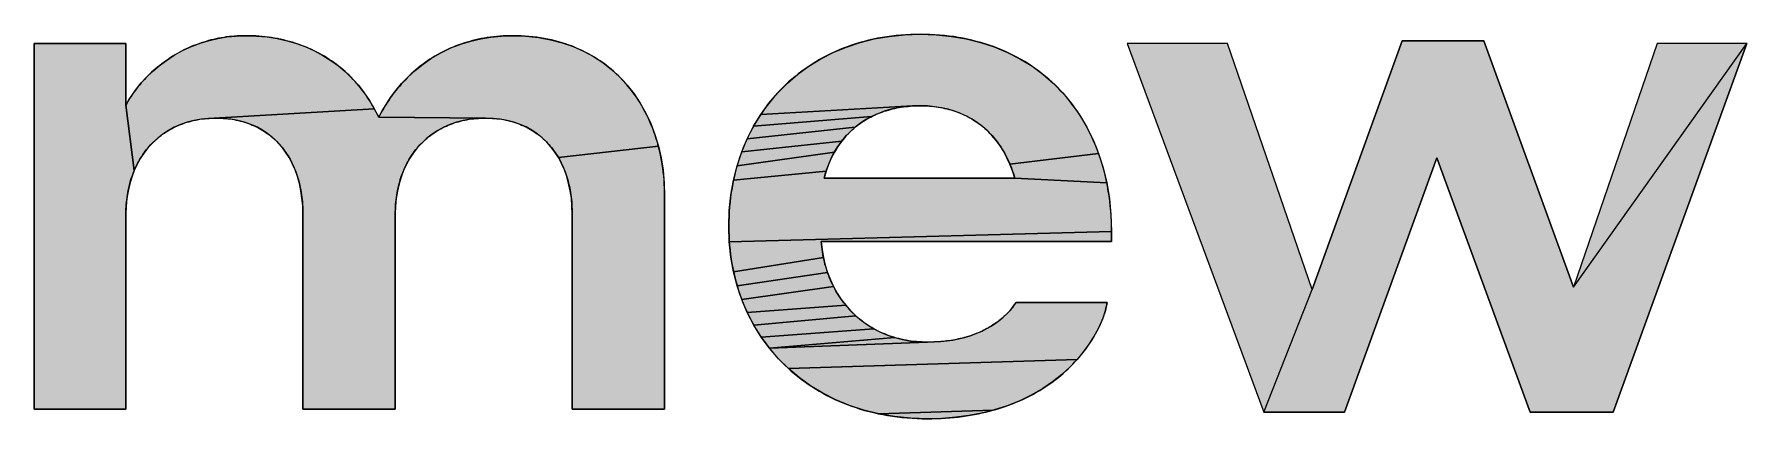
# Model space of a CAD drawing. Header units: millimetres. Extents: x 0 to 841, y 0 to 594.
# Drawn here: x 750.13 to 766.62, y 78.3 to 82 of the extents above; entities that cross this region are included whole.
import ezdxf

# ---------------------------------------------------------------- set-up
doc = ezdxf.new("R2010")
doc.units = ezdxf.units.MM
doc.header["$LTSCALE"] = 46.255
doc.layers.get('0').update_dxf_attribs({"linetype": 'CONTINUOUS'})

msp = doc.modelspace()

# ---------------------------------------------------------------- hatches: boundary and pattern name
at = {"linetype": 'CONTINUOUS'}
for points in [[(752.17, 81.983), (752.274, 81.98), (752.375, 81.971), (752.473, 81.955), (752.567, 81.934), (752.659, 81.907), (752.747, 81.875), (752.831, 81.837), (752.911, 81.794), (752.988, 81.746), (753.061, 81.692), (753.129, 81.635), (753.194, 81.572), (753.254, 81.506), (753.31, 81.435), (753.361, 81.359), (753.407, 81.28), (751.81, 81.188), (751.739, 81.18), (751.67, 81.168), (751.604, 81.151), (751.541, 81.129), (751.481, 81.102), (751.424, 81.071), (751.371, 81.036), (751.321, 80.997), (751.274, 80.954), (751.231, 80.908), (751.191, 80.857), (751.155, 80.804), (751.123, 80.747), (751.095, 80.686), (751.015, 81.316), (751.043, 81.366), (751.077, 81.418), (751.117, 81.473), (751.163, 81.529), (751.214, 81.585), (751.272, 81.64), (751.335, 81.694), (751.405, 81.746), (751.48, 81.795), (751.561, 81.84), (751.648, 81.88), (751.741, 81.915), (751.819, 81.938), (751.901, 81.957), (751.987, 81.971), (752.077, 81.98)], [(754.742, 81.983), (754.867, 81.979), (754.987, 81.966), (755.103, 81.945), (755.214, 81.916), (755.32, 81.879), (755.421, 81.834), (755.516, 81.782), (755.606, 81.724), (755.69, 81.658), (755.769, 81.586), (755.841, 81.508), (755.908, 81.424), (755.968, 81.334), (756.021, 81.238), (756.068, 81.138), (756.108, 81.032), (756.142, 80.922), (755.18, 80.81), (755.146, 80.863), (755.108, 80.913), (755.067, 80.959), (755.022, 81.002), (754.974, 81.04), (754.923, 81.074), (754.868, 81.105), (754.811, 81.13), (754.75, 81.152), (754.686, 81.169), (754.62, 81.181), (754.55, 81.188), (754.478, 81.191), (753.449, 81.198), (753.482, 81.259), (753.52, 81.323), (753.564, 81.389), (753.614, 81.455), (753.67, 81.522), (753.732, 81.587), (753.801, 81.65), (753.876, 81.71), (753.959, 81.767), (754.048, 81.819), (754.145, 81.865), (754.249, 81.905), (754.337, 81.932), (754.431, 81.954), (754.529, 81.97), (754.633, 81.98)], [(758.511, 81.992), (758.662, 81.997), (758.815, 81.992), (758.963, 81.977), (759.106, 81.952), (759.243, 81.918), (759.376, 81.875), (759.502, 81.823), (759.622, 81.761), (759.736, 81.692), (759.843, 81.613), (759.943, 81.527), (760.036, 81.433), (760.121, 81.331), (760.198, 81.221), (760.268, 81.104), (760.329, 80.98), (760.381, 80.849), (759.527, 80.747), (759.498, 80.809), (759.467, 80.868), (759.432, 80.923), (759.395, 80.975), (759.354, 81.023), (759.311, 81.068), (759.264, 81.109), (759.215, 81.146), (759.163, 81.18), (759.109, 81.21), (759.052, 81.236), (758.993, 81.258), (758.931, 81.276), (758.867, 81.29), (758.801, 81.3), (758.733, 81.307), (758.662, 81.309), (758.588, 81.307), (757.128, 81.226), (757.206, 81.334), (757.291, 81.434), (757.384, 81.527), (757.485, 81.613), (757.592, 81.691), (757.706, 81.76), (757.826, 81.821), (757.952, 81.874), (758.084, 81.917), (758.221, 81.952), (758.363, 81.977)], [(751.015, 80.266), (751.015, 78.389), (750.133, 78.389), (750.133, 81.907), (751.015, 81.907), (751.015, 81.316), (751.095, 80.686), (751.071, 80.623), (751.052, 80.557), (751.036, 80.488), (751.025, 80.416), (751.018, 80.342)], [(764.09, 81.935), (764.952, 79.564), (766.621, 81.907), (765.335, 78.361), (764.535, 78.361), (763.638, 80.808), (762.748, 78.361), (761.97, 78.361), (762.436, 79.543), (763.304, 81.935)], [(758.254, 81.233), (758.195, 81.206), (757.058, 81.112), (757.128, 81.226), (758.588, 81.307), (758.516, 81.3), (758.446, 81.289), (758.379, 81.275), (758.315, 81.256)], [(751.957, 81.188), (751.885, 81.191), (751.81, 81.188), (753.407, 81.28), (753.449, 81.198), (754.478, 81.191), (754.404, 81.188), (754.332, 81.18), (754.263, 81.168), (754.197, 81.151), (754.134, 81.129), (754.075, 81.102), (754.018, 81.071), (753.964, 81.036), (753.914, 80.997), (753.867, 80.954), (753.824, 80.908), (753.785, 80.857), (753.749, 80.804), (753.717, 80.747), (753.689, 80.686), (753.665, 80.623), (753.645, 80.557), (753.629, 80.488), (753.618, 80.416), (753.611, 80.342), (753.609, 80.266), (753.609, 78.389), (752.719, 78.389), (752.719, 80.266), (752.717, 80.344), (752.71, 80.42), (752.7, 80.492), (752.685, 80.562), (752.666, 80.629), (752.644, 80.692), (752.617, 80.753), (752.587, 80.81), (752.553, 80.863), (752.515, 80.913), (752.474, 80.959), (752.429, 81.002), (752.381, 81.04), (752.33, 81.074), (752.275, 81.105), (752.217, 81.13), (752.157, 81.152), (752.093, 81.169), (752.026, 81.181)], [(758.087, 81.141), (758.037, 81.103), (756.997, 80.992), (757.058, 81.112), (758.195, 81.206), (758.14, 81.176)], [(757.87, 80.917), (757.837, 80.863), (756.9, 80.732), (756.944, 80.865), (757.907, 80.969)], [(757.947, 81.017), (757.907, 80.969), (756.944, 80.865), (756.997, 80.992), (758.037, 81.103), (757.991, 81.062)], [(756.142, 80.922), (756.168, 80.808), (756.187, 80.689), (756.198, 80.566), (756.202, 80.44), (756.202, 78.389), (755.312, 78.389), (755.312, 80.266), (755.31, 80.344), (755.304, 80.42), (755.293, 80.492), (755.278, 80.562), (755.259, 80.629), (755.237, 80.692), (755.21, 80.753), (755.18, 80.81)], [(757.78, 80.744), (757.757, 80.68), (756.865, 80.594), (756.9, 80.732), (757.837, 80.863), (757.807, 80.805)], [(760.381, 80.849), (760.425, 80.712), (760.459, 80.568), (759.573, 80.613), (759.551, 80.682), (759.527, 80.747)], [(759.573, 80.613), (760.459, 80.568), (760.484, 80.417), (760.499, 80.261), (760.505, 80.099), (756.825, 79.999), (756.82, 80.148), (756.825, 80.301), (756.84, 80.45), (756.865, 80.594), (757.757, 80.68), (757.738, 80.613)], [(760.505, 80.099), (760.505, 80.002), (757.71, 80.002), (757.718, 79.924), (757.731, 79.849), (756.866, 79.713), (756.84, 79.853), (756.825, 79.999)], [(757.749, 79.775), (757.771, 79.704), (756.901, 79.576), (756.866, 79.713), (757.731, 79.849)], [(757.798, 79.636), (757.828, 79.57), (756.945, 79.445), (756.901, 79.576), (757.771, 79.704)], [(757.903, 79.447), (757.946, 79.391), (756.998, 79.319), (756.945, 79.445), (757.828, 79.57), (757.863, 79.507)], [(757.993, 79.338), (758.043, 79.288), (757.061, 79.199), (756.998, 79.319), (757.946, 79.391)], [(759.572, 79.396), (759.587, 79.418), (760.463, 79.418), (760.446, 79.34), (760.417, 79.255), (760.376, 79.162), (760.322, 79.066), (760.255, 78.967), (760.174, 78.868), (757.394, 78.781), (757.299, 78.875), (757.211, 78.976), (758.732, 79.035), (758.798, 79.037), (758.861, 79.041), (758.92, 79.047), (758.977, 79.055), (759.031, 79.066), (759.094, 79.081), (759.153, 79.1), (759.208, 79.12), (759.258, 79.142), (759.304, 79.165), (759.347, 79.19), (759.386, 79.215), (759.421, 79.241), (759.462, 79.275), (759.498, 79.309), (759.528, 79.34), (759.552, 79.37)], [(758.155, 79.201), (758.216, 79.164), (757.132, 79.084), (757.061, 79.199), (758.043, 79.288), (758.097, 79.243)], [(758.349, 79.102), (758.42, 79.079), (757.211, 78.976), (757.132, 79.084), (758.216, 79.164), (758.281, 79.131)], [(758.732, 79.035), (757.211, 78.976), (758.42, 79.079), (758.493, 79.06), (758.57, 79.046), (758.65, 79.038)], [(760.104, 78.794), (760.025, 78.723), (759.938, 78.654), (759.842, 78.588), (759.737, 78.527), (759.622, 78.472), (759.499, 78.423), (759.366, 78.38), (758.265, 78.345), (758.121, 78.381), (757.983, 78.426), (757.851, 78.48), (757.726, 78.543), (757.608, 78.614), (757.498, 78.694), (757.394, 78.781), (760.174, 78.868)], [(759.252, 78.352), (759.132, 78.329), (759.005, 78.312), (758.872, 78.302), (758.732, 78.299), (758.571, 78.304), (758.415, 78.32), (758.265, 78.345), (759.366, 78.38)]]:
    msp.add_hatch(color=7, dxfattribs=at).paths.add_polyline_path(points)

# ---------------------------------------------------------------- linework, layer by layer
at = {"color": 7, "linetype": 'CONTINUOUS'}
for p, q in [((751.015, 81.907), (750.133, 81.907)), ((750.133, 81.907), (750.133, 78.389)), ((751.015, 81.316), (751.015, 81.907)), ((761.622, 81.907), (760.656, 81.907)), ((760.656, 81.907), (761.97, 78.361)), ((762.436, 79.543), (761.622, 81.907)), ((763.304, 81.935), (762.436, 79.543)), ((764.09, 81.935), (763.304, 81.935)), ((764.952, 79.564), (764.09, 81.935)), ((765.759, 81.907), (764.952, 79.564)), ((765.335, 78.361), (766.621, 81.907)), ((766.621, 81.907), (765.759, 81.907)), ((762.748, 78.361), (763.638, 80.808)), ((763.638, 80.808), (764.535, 78.361)), ((759.573, 80.613), (757.738, 80.613)), ((756.202, 78.389), (756.202, 80.44)), ((751.015, 78.389), (751.015, 80.266)), ((752.719, 80.266), (752.719, 78.389)), ((753.609, 78.389), (753.609, 80.266)), ((755.312, 80.266), (755.312, 78.389)), ((757.71, 80.002), (760.505, 80.002)), ((760.505, 80.002), (760.505, 80.099)), ((760.463, 79.418), (759.587, 79.418)), ((750.133, 78.389), (751.015, 78.389)), ((752.719, 78.389), (753.609, 78.389)), ((755.312, 78.389), (756.202, 78.389)), ((761.97, 78.361), (762.748, 78.361)), ((764.535, 78.361), (765.335, 78.361))]:
    msp.add_line(p, q, dxfattribs=at)
for points in [[(752.17, 81.983), (752.274, 81.98), (752.375, 81.971), (752.473, 81.955), (752.567, 81.934), (752.659, 81.907), (752.747, 81.875), (752.831, 81.837), (752.911, 81.794), (752.988, 81.746), (753.061, 81.692), (753.129, 81.635), (753.194, 81.572), (753.254, 81.506), (753.31, 81.435), (753.361, 81.359), (753.407, 81.28), (751.81, 81.188), (751.739, 81.18), (751.67, 81.168), (751.604, 81.151), (751.541, 81.129), (751.481, 81.102), (751.424, 81.071), (751.371, 81.036), (751.321, 80.997), (751.274, 80.954), (751.231, 80.908), (751.191, 80.857), (751.155, 80.804), (751.123, 80.747), (751.095, 80.686), (751.015, 81.316), (751.043, 81.366), (751.077, 81.418), (751.117, 81.473), (751.163, 81.529), (751.214, 81.585), (751.272, 81.64), (751.335, 81.694), (751.405, 81.746), (751.48, 81.795), (751.561, 81.84), (751.648, 81.88), (751.741, 81.915), (751.819, 81.938), (751.901, 81.957), (751.987, 81.971), (752.077, 81.98), (752.17, 81.983)], [(752.17, 81.983), (752.142, 81.983), (752.115, 81.982), (752.087, 81.981), (752.061, 81.979), (752.034, 81.977), (752.008, 81.974), (751.982, 81.971), (751.957, 81.967), (751.931, 81.963), (751.906, 81.958), (751.882, 81.953), (751.858, 81.948), (751.834, 81.942), (751.81, 81.936), (751.787, 81.929), (751.764, 81.922), (751.741, 81.915), (751.716, 81.906), (751.691, 81.897), (751.666, 81.888), (751.642, 81.878), (751.619, 81.867), (751.595, 81.857), (751.573, 81.846), (751.55, 81.834), (751.528, 81.822), (751.507, 81.81), (751.485, 81.798), (751.465, 81.785), (751.444, 81.772), (751.424, 81.759), (751.405, 81.746), (751.383, 81.73), (751.361, 81.714), (751.341, 81.698), (751.32, 81.682), (751.301, 81.665), (751.281, 81.648), (751.263, 81.632), (751.245, 81.615), (751.227, 81.597), (751.21, 81.58), (751.194, 81.563), (751.178, 81.546), (751.163, 81.529), (751.148, 81.511), (751.134, 81.494), (751.12, 81.477), (751.107, 81.46), (751.095, 81.443), (751.083, 81.427), (751.071, 81.41), (751.061, 81.394), (751.051, 81.378), (751.041, 81.362), (751.032, 81.346), (751.023, 81.331), (751.015, 81.316)], [(753.449, 81.198), (753.437, 81.223), (753.424, 81.248), (753.411, 81.273), (753.398, 81.298), (753.384, 81.322), (753.369, 81.346), (753.355, 81.369), (753.339, 81.392), (753.324, 81.415), (753.308, 81.437), (753.291, 81.459), (753.274, 81.481), (753.257, 81.502), (753.239, 81.523), (753.221, 81.543), (753.203, 81.563), (753.184, 81.583), (753.164, 81.602), (753.145, 81.621), (753.125, 81.639), (753.104, 81.657), (753.083, 81.674), (753.062, 81.691), (753.04, 81.708), (753.018, 81.724), (752.996, 81.74), (752.973, 81.755), (752.95, 81.77), (752.927, 81.785), (752.903, 81.799), (752.879, 81.812), (752.854, 81.825), (752.829, 81.837), (752.804, 81.85), (752.779, 81.861), (752.753, 81.872), (752.726, 81.883), (752.7, 81.893), (752.673, 81.902), (752.646, 81.911), (752.618, 81.92), (752.591, 81.928), (752.562, 81.935), (752.534, 81.942), (752.505, 81.949), (752.476, 81.955), (752.447, 81.96), (752.417, 81.965), (752.387, 81.969), (752.357, 81.973), (752.326, 81.976), (752.296, 81.979), (752.265, 81.981), (752.233, 81.982), (752.202, 81.983), (752.17, 81.983)], [(754.742, 81.983), (754.867, 81.979), (754.987, 81.966), (755.103, 81.945), (755.214, 81.916), (755.32, 81.879), (755.421, 81.834), (755.516, 81.782), (755.606, 81.724), (755.69, 81.658), (755.769, 81.586), (755.841, 81.508), (755.908, 81.424), (755.968, 81.334), (756.021, 81.238), (756.068, 81.138), (756.108, 81.032), (756.142, 80.922), (755.18, 80.81), (755.146, 80.863), (755.108, 80.913), (755.067, 80.959), (755.022, 81.002), (754.974, 81.04), (754.923, 81.074), (754.868, 81.105), (754.811, 81.13), (754.75, 81.152), (754.686, 81.169), (754.62, 81.181), (754.55, 81.188), (754.478, 81.191), (753.449, 81.198), (753.482, 81.259), (753.52, 81.323), (753.564, 81.389), (753.614, 81.455), (753.67, 81.522), (753.732, 81.587), (753.801, 81.65), (753.876, 81.71), (753.959, 81.767), (754.048, 81.819), (754.145, 81.865), (754.249, 81.905), (754.337, 81.932), (754.431, 81.954), (754.529, 81.97), (754.633, 81.98), (754.742, 81.983)], [(754.742, 81.983), (754.709, 81.983), (754.677, 81.982), (754.646, 81.981), (754.614, 81.978), (754.584, 81.976), (754.553, 81.973), (754.523, 81.969), (754.494, 81.965), (754.465, 81.96), (754.436, 81.955), (754.408, 81.949), (754.381, 81.943), (754.353, 81.936), (754.327, 81.929), (754.3, 81.922), (754.274, 81.914), (754.249, 81.905), (754.22, 81.895), (754.192, 81.885), (754.165, 81.874), (754.138, 81.862), (754.112, 81.851), (754.086, 81.838), (754.061, 81.825), (754.036, 81.812), (754.012, 81.799), (753.988, 81.785), (753.965, 81.771), (753.942, 81.756), (753.92, 81.741), (753.898, 81.726), (753.876, 81.71), (753.853, 81.692), (753.829, 81.674), (753.807, 81.655), (753.785, 81.636), (753.763, 81.616), (753.742, 81.597), (753.722, 81.577), (753.703, 81.557), (753.684, 81.537), (753.665, 81.516), (753.648, 81.496), (753.63, 81.476), (753.614, 81.455), (753.596, 81.433), (753.58, 81.411), (753.564, 81.389), (753.549, 81.367), (753.534, 81.345), (753.52, 81.323), (753.506, 81.302), (753.494, 81.28), (753.482, 81.259), (753.47, 81.238), (753.459, 81.218), (753.449, 81.198)], [(756.202, 80.44), (756.202, 80.479), (756.201, 80.518), (756.199, 80.557), (756.196, 80.595), (756.193, 80.633), (756.189, 80.671), (756.184, 80.708), (756.179, 80.745), (756.173, 80.782), (756.166, 80.818), (756.158, 80.854), (756.15, 80.889), (756.141, 80.924), (756.132, 80.958), (756.121, 80.992), (756.111, 81.026), (756.099, 81.059), (756.087, 81.092), (756.074, 81.124), (756.06, 81.156), (756.046, 81.187), (756.031, 81.218), (756.016, 81.249), (756, 81.278), (755.983, 81.308), (755.966, 81.337), (755.948, 81.365), (755.93, 81.393), (755.91, 81.42), (755.891, 81.447), (755.87, 81.473), (755.849, 81.498), (755.828, 81.523), (755.806, 81.548), (755.783, 81.572), (755.76, 81.595), (755.736, 81.618), (755.712, 81.64), (755.687, 81.661), (755.661, 81.682), (755.635, 81.702), (755.609, 81.722), (755.581, 81.741), (755.554, 81.759), (755.526, 81.777), (755.497, 81.794), (755.468, 81.81), (755.438, 81.825), (755.408, 81.84), (755.377, 81.855), (755.346, 81.868), (755.314, 81.881), (755.282, 81.893), (755.249, 81.904), (755.216, 81.915), (755.182, 81.925), (755.148, 81.934), (755.113, 81.942), (755.078, 81.95), (755.042, 81.957), (755.006, 81.963), (754.97, 81.968), (754.933, 81.973), (754.896, 81.977), (754.858, 81.979), (754.82, 81.982), (754.781, 81.983), (754.742, 81.983)], [(758.662, 81.997), (758.615, 81.996), (758.568, 81.995), (758.522, 81.993), (758.476, 81.989), (758.43, 81.985), (758.385, 81.98), (758.34, 81.973), (758.296, 81.966), (758.252, 81.958), (758.209, 81.949), (758.166, 81.939), (758.124, 81.928), (758.082, 81.917), (758.04, 81.904), (758, 81.891), (757.959, 81.877), (757.92, 81.862), (757.881, 81.846), (757.842, 81.829), (757.804, 81.811), (757.767, 81.793), (757.73, 81.773), (757.694, 81.753), (757.658, 81.732), (757.623, 81.711), (757.589, 81.688), (757.555, 81.665), (757.522, 81.641), (757.489, 81.616), (757.458, 81.591), (757.426, 81.565), (757.396, 81.538), (757.366, 81.51), (757.337, 81.482), (757.309, 81.453), (757.281, 81.423), (757.254, 81.392), (757.228, 81.361), (757.202, 81.329), (757.177, 81.297), (757.153, 81.264), (757.13, 81.23), (757.108, 81.195), (757.086, 81.16), (757.065, 81.124), (757.045, 81.088), (757.025, 81.051), (757.007, 81.013), (756.989, 80.975), (756.972, 80.936), (756.956, 80.897), (756.941, 80.857), (756.927, 80.817), (756.913, 80.776), (756.901, 80.734), (756.889, 80.692), (756.878, 80.649), (756.868, 80.606), (756.859, 80.563), (756.851, 80.518), (756.844, 80.474), (756.837, 80.429), (756.832, 80.383), (756.828, 80.337), (756.824, 80.29), (756.822, 80.243), (756.82, 80.196), (756.82, 80.148)], [(758.511, 81.992), (758.662, 81.997), (758.815, 81.992), (758.963, 81.977), (759.106, 81.952), (759.243, 81.918), (759.376, 81.875), (759.502, 81.823), (759.622, 81.761), (759.736, 81.692), (759.843, 81.613), (759.943, 81.527), (760.036, 81.433), (760.121, 81.331), (760.198, 81.221), (760.268, 81.104), (760.329, 80.98), (760.381, 80.849), (759.527, 80.747), (759.498, 80.809), (759.467, 80.868), (759.432, 80.923), (759.395, 80.975), (759.354, 81.023), (759.311, 81.068), (759.264, 81.109), (759.215, 81.146), (759.163, 81.18), (759.109, 81.21), (759.052, 81.236), (758.993, 81.258), (758.931, 81.276), (758.867, 81.29), (758.801, 81.3), (758.733, 81.307), (758.662, 81.309), (758.588, 81.307), (757.128, 81.226), (757.206, 81.334), (757.291, 81.434), (757.384, 81.527), (757.485, 81.613), (757.592, 81.691), (757.706, 81.76), (757.826, 81.821), (757.952, 81.874), (758.084, 81.917), (758.221, 81.952), (758.363, 81.977), (758.511, 81.992)], [(760.505, 80.099), (760.504, 80.15), (760.503, 80.2), (760.5, 80.249), (760.497, 80.298), (760.492, 80.347), (760.487, 80.395), (760.481, 80.442), (760.474, 80.489), (760.466, 80.535), (760.457, 80.581), (760.447, 80.626), (760.436, 80.67), (760.424, 80.714), (760.412, 80.757), (760.399, 80.799), (760.384, 80.841), (760.369, 80.883), (760.353, 80.923), (760.336, 80.963), (760.319, 81.002), (760.3, 81.041), (760.281, 81.079), (760.261, 81.116), (760.24, 81.153), (760.219, 81.189), (760.196, 81.224), (760.173, 81.259), (760.149, 81.293), (760.124, 81.326), (760.099, 81.358), (760.073, 81.39), (760.046, 81.421), (760.018, 81.451), (759.99, 81.481), (759.961, 81.51), (759.931, 81.538), (759.901, 81.565), (759.87, 81.591), (759.838, 81.617), (759.806, 81.642), (759.773, 81.666), (759.739, 81.689), (759.704, 81.712), (759.669, 81.734), (759.634, 81.755), (759.598, 81.775), (759.561, 81.794), (759.523, 81.812), (759.485, 81.83), (759.447, 81.847), (759.408, 81.863), (759.368, 81.878), (759.328, 81.892), (759.287, 81.905), (759.245, 81.918), (759.204, 81.929), (759.161, 81.94), (759.118, 81.95), (759.075, 81.959), (759.031, 81.967), (758.986, 81.974), (758.941, 81.98), (758.896, 81.985), (758.85, 81.989), (758.804, 81.993), (758.757, 81.995), (758.71, 81.996), (758.662, 81.997)], [(751.015, 80.266), (751.015, 78.389), (750.133, 78.389), (750.133, 81.907), (751.015, 81.907), (751.015, 81.316), (751.095, 80.686), (751.071, 80.623), (751.052, 80.557), (751.036, 80.488), (751.025, 80.416), (751.018, 80.342), (751.015, 80.266)], [(764.09, 81.935), (764.952, 79.564), (766.621, 81.907), (765.335, 78.361), (764.535, 78.361), (763.638, 80.808), (762.748, 78.361), (761.97, 78.361), (762.436, 79.543), (763.304, 81.935), (764.09, 81.935)], [(758.254, 81.233), (758.195, 81.206), (757.058, 81.112), (757.128, 81.226), (758.588, 81.307), (758.516, 81.3), (758.446, 81.289), (758.379, 81.275), (758.315, 81.256), (758.254, 81.233)], [(757.738, 80.613), (757.743, 80.635), (757.749, 80.655), (757.756, 80.676), (757.762, 80.696), (757.769, 80.716), (757.777, 80.736), (757.785, 80.755), (757.793, 80.774), (757.801, 80.793), (757.81, 80.812), (757.819, 80.83), (757.828, 80.848), (757.838, 80.865), (757.848, 80.883), (757.859, 80.9), (757.87, 80.917), (757.881, 80.933), (757.892, 80.949), (757.904, 80.965), (757.916, 80.98), (757.928, 80.995), (757.941, 81.01), (757.954, 81.025), (757.968, 81.039), (757.981, 81.053), (757.995, 81.066), (758.009, 81.079), (758.024, 81.092), (758.039, 81.105), (758.054, 81.117), (758.07, 81.129), (758.085, 81.14), (758.101, 81.151), (758.118, 81.162), (758.134, 81.172), (758.151, 81.182), (758.169, 81.192), (758.186, 81.201), (758.204, 81.21), (758.222, 81.219), (758.24, 81.227), (758.259, 81.235), (758.278, 81.242), (758.297, 81.249), (758.316, 81.256), (758.336, 81.262), (758.356, 81.268), (758.376, 81.274), (758.397, 81.279), (758.418, 81.284), (758.439, 81.288), (758.46, 81.292), (758.481, 81.295), (758.503, 81.298), (758.525, 81.301), (758.547, 81.303), (758.57, 81.305), (758.593, 81.307), (758.616, 81.308), (758.639, 81.309), (758.662, 81.309)], [(758.662, 81.309), (758.685, 81.309), (758.707, 81.308), (758.729, 81.307), (758.751, 81.305), (758.773, 81.304), (758.794, 81.301), (758.816, 81.299), (758.837, 81.296), (758.857, 81.292), (758.878, 81.288), (758.898, 81.284), (758.919, 81.279), (758.938, 81.274), (758.958, 81.269), (758.978, 81.263), (758.997, 81.256), (759.016, 81.25), (759.035, 81.243), (759.053, 81.235), (759.071, 81.227), (759.089, 81.219), (759.107, 81.211), (759.125, 81.202), (759.142, 81.192), (759.159, 81.182), (759.176, 81.172), (759.192, 81.162), (759.208, 81.151), (759.224, 81.14), (759.24, 81.128), (759.256, 81.116), (759.271, 81.104), (759.286, 81.091), (759.3, 81.078), (759.314, 81.064), (759.328, 81.05), (759.342, 81.036), (759.356, 81.022), (759.369, 81.007), (759.382, 80.991), (759.394, 80.976), (759.406, 80.96), (759.418, 80.944), (759.43, 80.927), (759.441, 80.91), (759.452, 80.892), (759.463, 80.875), (759.474, 80.857), (759.484, 80.838), (759.493, 80.819), (759.503, 80.8), (759.512, 80.781), (759.521, 80.761), (759.529, 80.741), (759.537, 80.721), (759.545, 80.7), (759.553, 80.679), (759.56, 80.657), (759.566, 80.636), (759.573, 80.613)], [(751.015, 80.266), (751.016, 80.29), (751.016, 80.313), (751.017, 80.337), (751.019, 80.36), (751.021, 80.383), (751.023, 80.406), (751.026, 80.428), (751.029, 80.45), (751.033, 80.472), (751.037, 80.494), (751.042, 80.516), (751.046, 80.537), (751.052, 80.558), (751.057, 80.579), (751.064, 80.599), (751.07, 80.619), (751.077, 80.639), (751.084, 80.659), (751.092, 80.678), (751.1, 80.697), (751.108, 80.716), (751.117, 80.734), (751.127, 80.753), (751.136, 80.771), (751.146, 80.788), (751.156, 80.805), (751.167, 80.822), (751.178, 80.839), (751.19, 80.855), (751.201, 80.871), (751.213, 80.887), (751.226, 80.902), (751.239, 80.917), (751.252, 80.932), (751.265, 80.946), (751.279, 80.96), (751.293, 80.973), (751.308, 80.986), (751.323, 80.999), (751.338, 81.012), (751.354, 81.024), (751.369, 81.035), (751.386, 81.047), (751.402, 81.057), (751.419, 81.068), (751.436, 81.078), (751.453, 81.088), (751.471, 81.097), (751.489, 81.106), (751.507, 81.114), (751.526, 81.122), (751.545, 81.13), (751.564, 81.137), (751.583, 81.144), (751.603, 81.15), (751.623, 81.156), (751.644, 81.162), (751.664, 81.166), (751.685, 81.171), (751.706, 81.175), (751.728, 81.179), (751.749, 81.182), (751.771, 81.184), (751.793, 81.187), (751.816, 81.188), (751.838, 81.19), (751.861, 81.19), (751.885, 81.191)], [(751.957, 81.188), (751.885, 81.191), (751.81, 81.188), (753.407, 81.28), (753.449, 81.198), (754.478, 81.191), (754.404, 81.188), (754.332, 81.18), (754.263, 81.168), (754.197, 81.151), (754.134, 81.129), (754.075, 81.102), (754.018, 81.071), (753.964, 81.036), (753.914, 80.997), (753.867, 80.954), (753.824, 80.908), (753.785, 80.857), (753.749, 80.804), (753.717, 80.747), (753.689, 80.686), (753.665, 80.623), (753.645, 80.557), (753.629, 80.488), (753.618, 80.416), (753.611, 80.342), (753.609, 80.266), (753.609, 78.389), (752.719, 78.389), (752.719, 80.266), (752.717, 80.344), (752.71, 80.42), (752.7, 80.492), (752.685, 80.562), (752.666, 80.629), (752.644, 80.692), (752.617, 80.753), (752.587, 80.81), (752.553, 80.863), (752.515, 80.913), (752.474, 80.959), (752.429, 81.002), (752.381, 81.04), (752.33, 81.074), (752.275, 81.105), (752.217, 81.13), (752.157, 81.152), (752.093, 81.169), (752.026, 81.181), (751.957, 81.188)], [(751.885, 81.191), (751.907, 81.19), (751.929, 81.19), (751.952, 81.188), (751.973, 81.187), (751.995, 81.185), (752.016, 81.182), (752.037, 81.179), (752.058, 81.176), (752.078, 81.172), (752.099, 81.167), (752.118, 81.162), (752.138, 81.157), (752.157, 81.151), (752.177, 81.145), (752.195, 81.139), (752.214, 81.132), (752.232, 81.124), (752.25, 81.117), (752.268, 81.108), (752.285, 81.1), (752.302, 81.091), (752.319, 81.081), (752.335, 81.071), (752.351, 81.061), (752.367, 81.05), (752.382, 81.039), (752.398, 81.028), (752.412, 81.016), (752.427, 81.004), (752.441, 80.991), (752.455, 80.978), (752.469, 80.965), (752.482, 80.951), (752.495, 80.937), (752.507, 80.922), (752.52, 80.908), (752.531, 80.892), (752.543, 80.877), (752.554, 80.861), (752.565, 80.845), (752.576, 80.828), (752.586, 80.811), (752.596, 80.794), (752.605, 80.777), (752.614, 80.759), (752.623, 80.741), (752.631, 80.722), (752.639, 80.703), (752.647, 80.684), (752.654, 80.665), (752.661, 80.645), (752.668, 80.625), (752.674, 80.605), (752.679, 80.584), (752.685, 80.563), (752.69, 80.542), (752.694, 80.52), (752.699, 80.499), (752.702, 80.476), (752.706, 80.454), (752.709, 80.431), (752.712, 80.409), (752.714, 80.385), (752.716, 80.362), (752.717, 80.338), (752.718, 80.314), (752.719, 80.29), (752.719, 80.266)], [(753.609, 80.266), (753.609, 80.29), (753.61, 80.313), (753.611, 80.337), (753.612, 80.36), (753.614, 80.383), (753.617, 80.406), (753.62, 80.428), (753.623, 80.45), (753.626, 80.472), (753.63, 80.494), (753.635, 80.516), (753.64, 80.537), (753.645, 80.558), (753.651, 80.579), (753.657, 80.599), (753.663, 80.619), (753.67, 80.639), (753.678, 80.659), (753.685, 80.678), (753.693, 80.697), (753.702, 80.716), (753.711, 80.734), (753.72, 80.753), (753.729, 80.771), (753.739, 80.788), (753.75, 80.805), (753.76, 80.822), (753.771, 80.839), (753.783, 80.855), (753.795, 80.871), (753.807, 80.887), (753.819, 80.902), (753.832, 80.917), (753.845, 80.932), (753.859, 80.946), (753.873, 80.96), (753.887, 80.973), (753.901, 80.986), (753.916, 80.999), (753.931, 81.012), (753.947, 81.024), (753.963, 81.035), (753.979, 81.047), (753.995, 81.057), (754.012, 81.068), (754.029, 81.078), (754.047, 81.088), (754.064, 81.097), (754.082, 81.106), (754.101, 81.114), (754.119, 81.122), (754.138, 81.13), (754.157, 81.137), (754.177, 81.144), (754.197, 81.15), (754.217, 81.156), (754.237, 81.162), (754.257, 81.166), (754.278, 81.171), (754.299, 81.175), (754.321, 81.179), (754.343, 81.182), (754.364, 81.184), (754.387, 81.187), (754.409, 81.188), (754.432, 81.19), (754.455, 81.19), (754.478, 81.191)], [(754.478, 81.191), (754.501, 81.19), (754.523, 81.19), (754.545, 81.188), (754.567, 81.187), (754.588, 81.185), (754.609, 81.182), (754.63, 81.179), (754.651, 81.176), (754.672, 81.172), (754.692, 81.167), (754.712, 81.162), (754.731, 81.157), (754.751, 81.151), (754.77, 81.145), (754.789, 81.139), (754.807, 81.132), (754.825, 81.124), (754.843, 81.117), (754.861, 81.108), (754.878, 81.1), (754.895, 81.091), (754.912, 81.081), (754.928, 81.071), (754.944, 81.061), (754.96, 81.05), (754.976, 81.039), (754.991, 81.028), (755.006, 81.016), (755.02, 81.004), (755.034, 80.991), (755.048, 80.978), (755.062, 80.965), (755.075, 80.951), (755.088, 80.937), (755.101, 80.922), (755.113, 80.908), (755.125, 80.892), (755.136, 80.877), (755.147, 80.861), (755.158, 80.845), (755.169, 80.828), (755.179, 80.811), (755.189, 80.794), (755.198, 80.777), (755.207, 80.759), (755.216, 80.741), (755.224, 80.722), (755.232, 80.703), (755.24, 80.684), (755.247, 80.665), (755.254, 80.645), (755.261, 80.625), (755.267, 80.605), (755.273, 80.584), (755.278, 80.563), (755.283, 80.542), (755.288, 80.52), (755.292, 80.499), (755.296, 80.476), (755.299, 80.454), (755.302, 80.431), (755.305, 80.409), (755.307, 80.385), (755.309, 80.362), (755.31, 80.338), (755.311, 80.314), (755.312, 80.29), (755.312, 80.266)], [(758.087, 81.141), (758.037, 81.103), (756.997, 80.992), (757.058, 81.112), (758.195, 81.206), (758.14, 81.176), (758.087, 81.141)], [(757.87, 80.917), (757.837, 80.863), (756.9, 80.732), (756.944, 80.865), (757.907, 80.969), (757.87, 80.917)], [(757.947, 81.017), (757.907, 80.969), (756.944, 80.865), (756.997, 80.992), (758.037, 81.103), (757.991, 81.062), (757.947, 81.017)], [(756.142, 80.922), (756.168, 80.808), (756.187, 80.689), (756.198, 80.566), (756.202, 80.44), (756.202, 78.389), (755.312, 78.389), (755.312, 80.266), (755.31, 80.344), (755.304, 80.42), (755.293, 80.492), (755.278, 80.562), (755.259, 80.629), (755.237, 80.692), (755.21, 80.753), (755.18, 80.81), (756.142, 80.922)], [(757.78, 80.744), (757.757, 80.68), (756.865, 80.594), (756.9, 80.732), (757.837, 80.863), (757.807, 80.805), (757.78, 80.744)], [(760.381, 80.849), (760.425, 80.712), (760.459, 80.568), (759.573, 80.613), (759.551, 80.682), (759.527, 80.747), (760.381, 80.849)], [(759.573, 80.613), (760.459, 80.568), (760.484, 80.417), (760.499, 80.261), (760.505, 80.099), (756.825, 79.999), (756.82, 80.148), (756.825, 80.301), (756.84, 80.45), (756.865, 80.594), (757.757, 80.68), (757.738, 80.613), (759.573, 80.613)], [(756.82, 80.148), (756.82, 80.102), (756.822, 80.057), (756.824, 80.011), (756.828, 79.967), (756.832, 79.922), (756.837, 79.878), (756.843, 79.835), (756.85, 79.792), (756.858, 79.749), (756.867, 79.707), (756.877, 79.665), (756.887, 79.623), (756.899, 79.582), (756.911, 79.542), (756.924, 79.501), (756.939, 79.462), (756.953, 79.423), (756.969, 79.384), (756.986, 79.346), (757.003, 79.308), (757.022, 79.271), (757.041, 79.235), (757.061, 79.199), (757.081, 79.163), (757.103, 79.128), (757.125, 79.094), (757.148, 79.06), (757.172, 79.027), (757.197, 78.995), (757.222, 78.963), (757.248, 78.931), (757.275, 78.901), (757.303, 78.871), (757.331, 78.841), (757.36, 78.813), (757.39, 78.785), (757.421, 78.757), (757.452, 78.731), (757.484, 78.705), (757.516, 78.679), (757.55, 78.655), (757.584, 78.631), (757.618, 78.608), (757.654, 78.586), (757.69, 78.564), (757.726, 78.543), (757.764, 78.523), (757.801, 78.504), (757.84, 78.485), (757.879, 78.468), (757.919, 78.451), (757.959, 78.435), (758, 78.42), (758.042, 78.405), (758.084, 78.392), (758.127, 78.379), (758.17, 78.368), (758.214, 78.357), (758.258, 78.347), (758.303, 78.338), (758.349, 78.33), (758.395, 78.322), (758.442, 78.316), (758.489, 78.311), (758.536, 78.306), (758.584, 78.303), (758.633, 78.3), (758.682, 78.299), (758.732, 78.299)], [(760.505, 80.099), (760.505, 80.002), (757.71, 80.002), (757.718, 79.924), (757.731, 79.849), (756.866, 79.713), (756.84, 79.853), (756.825, 79.999), (760.505, 80.099)], [(758.732, 79.035), (758.705, 79.036), (758.679, 79.037), (758.653, 79.038), (758.628, 79.04), (758.602, 79.042), (758.577, 79.046), (758.553, 79.049), (758.528, 79.053), (758.504, 79.058), (758.48, 79.063), (758.456, 79.069), (758.433, 79.075), (758.41, 79.082), (758.387, 79.089), (758.365, 79.097), (758.343, 79.105), (758.321, 79.114), (758.299, 79.123), (758.278, 79.132), (758.257, 79.142), (758.237, 79.153), (758.216, 79.164), (758.197, 79.175), (758.177, 79.187), (758.158, 79.199), (758.139, 79.212), (758.121, 79.225), (758.103, 79.239), (758.085, 79.253), (758.067, 79.267), (758.05, 79.282), (758.034, 79.297), (758.017, 79.313), (758.001, 79.329), (757.986, 79.345), (757.971, 79.361), (757.956, 79.378), (757.942, 79.396), (757.928, 79.414), (757.914, 79.432), (757.901, 79.45), (757.888, 79.469), (757.875, 79.488), (757.863, 79.507), (757.852, 79.527), (757.841, 79.547), (757.83, 79.567), (757.82, 79.588), (757.81, 79.608), (757.8, 79.63), (757.791, 79.651), (757.783, 79.673), (757.774, 79.695), (757.767, 79.717), (757.759, 79.739), (757.753, 79.762), (757.746, 79.785), (757.74, 79.808), (757.735, 79.832), (757.73, 79.855), (757.725, 79.879), (757.721, 79.903), (757.718, 79.928), (757.715, 79.952), (757.712, 79.977), (757.71, 80.002)], [(757.749, 79.775), (757.771, 79.704), (756.901, 79.576), (756.866, 79.713), (757.731, 79.849), (757.749, 79.775)], [(757.798, 79.636), (757.828, 79.57), (756.945, 79.445), (756.901, 79.576), (757.771, 79.704), (757.798, 79.636)], [(757.903, 79.447), (757.946, 79.391), (756.998, 79.319), (756.945, 79.445), (757.828, 79.57), (757.863, 79.507), (757.903, 79.447)], [(757.993, 79.338), (758.043, 79.288), (757.061, 79.199), (756.998, 79.319), (757.946, 79.391), (757.993, 79.338)], [(759.572, 79.396), (759.587, 79.418), (760.463, 79.418), (760.446, 79.34), (760.417, 79.255), (760.376, 79.162), (760.322, 79.066), (760.255, 78.967), (760.174, 78.868), (757.394, 78.781), (757.299, 78.875), (757.211, 78.976), (758.732, 79.035), (758.798, 79.037), (758.861, 79.041), (758.92, 79.047), (758.977, 79.055), (759.031, 79.066), (759.094, 79.081), (759.153, 79.1), (759.208, 79.12), (759.258, 79.142), (759.304, 79.165), (759.347, 79.19), (759.386, 79.215), (759.421, 79.241), (759.462, 79.275), (759.498, 79.309), (759.528, 79.34), (759.552, 79.37), (759.572, 79.396)], [(758.732, 78.299), (758.776, 78.299), (758.82, 78.3), (758.863, 78.302), (758.906, 78.304), (758.948, 78.307), (758.989, 78.311), (759.029, 78.315), (759.069, 78.32), (759.109, 78.326), (759.147, 78.332), (759.185, 78.338), (759.223, 78.346), (759.259, 78.354), (759.295, 78.362), (759.331, 78.371), (759.366, 78.38), (759.405, 78.392), (759.443, 78.403), (759.48, 78.416), (759.517, 78.429), (759.553, 78.443), (759.588, 78.457), (759.622, 78.472), (759.656, 78.487), (759.689, 78.503), (759.721, 78.519), (759.752, 78.536), (759.783, 78.553), (759.813, 78.57), (759.842, 78.588), (759.872, 78.608), (759.902, 78.628), (759.931, 78.648), (759.959, 78.669), (759.986, 78.69), (760.012, 78.712), (760.038, 78.733), (760.062, 78.755), (760.086, 78.777), (760.109, 78.8), (760.132, 78.822), (760.153, 78.845), (760.174, 78.868), (760.196, 78.892), (760.216, 78.917), (760.236, 78.942), (760.255, 78.967), (760.273, 78.992), (760.29, 79.017), (760.307, 79.041), (760.322, 79.066), (760.337, 79.09), (760.351, 79.115), (760.364, 79.139), (760.376, 79.162), (760.388, 79.186), (760.398, 79.209), (760.408, 79.232), (760.417, 79.255), (760.426, 79.277), (760.433, 79.298), (760.44, 79.32), (760.446, 79.34), (760.451, 79.361), (760.456, 79.38), (760.46, 79.399), (760.463, 79.418)], [(759.587, 79.418), (759.584, 79.413), (759.58, 79.407), (759.576, 79.402), (759.572, 79.396), (759.568, 79.39), (759.563, 79.383), (759.558, 79.377), (759.552, 79.37), (759.547, 79.363), (759.541, 79.356), (759.535, 79.348), (759.528, 79.34), (759.521, 79.333), (759.514, 79.325), (759.506, 79.317), (759.498, 79.309), (759.49, 79.3), (759.481, 79.292), (759.472, 79.284), (759.462, 79.275), (759.453, 79.267), (759.442, 79.258), (759.432, 79.25), (759.421, 79.241), (759.41, 79.232), (759.398, 79.224), (759.386, 79.215), (759.373, 79.207), (759.36, 79.198), (759.347, 79.19), (759.333, 79.182), (759.319, 79.174), (759.304, 79.165), (759.289, 79.157), (759.274, 79.15), (759.258, 79.142), (759.244, 79.135), (759.23, 79.129), (759.215, 79.123), (759.2, 79.117), (759.185, 79.111), (759.169, 79.105), (759.153, 79.1), (759.137, 79.094), (759.12, 79.089), (759.103, 79.084), (759.085, 79.079), (759.068, 79.074), (759.049, 79.07), (759.031, 79.066), (759.013, 79.062), (758.995, 79.059), (758.977, 79.055), (758.959, 79.052), (758.94, 79.049), (758.92, 79.047), (758.901, 79.045), (758.881, 79.042), (758.861, 79.041), (758.84, 79.039), (758.819, 79.038), (758.798, 79.037), (758.776, 79.036), (758.754, 79.036), (758.732, 79.035)], [(758.155, 79.201), (758.216, 79.164), (757.132, 79.084), (757.061, 79.199), (758.043, 79.288), (758.097, 79.243), (758.155, 79.201)], [(758.349, 79.102), (758.42, 79.079), (757.211, 78.976), (757.132, 79.084), (758.216, 79.164), (758.281, 79.131), (758.349, 79.102)], [(758.732, 79.035), (757.211, 78.976), (758.42, 79.079), (758.493, 79.06), (758.57, 79.046), (758.65, 79.038), (758.732, 79.035)], [(760.104, 78.794), (760.025, 78.723), (759.938, 78.654), (759.842, 78.588), (759.737, 78.527), (759.622, 78.472), (759.499, 78.423), (759.366, 78.38), (758.265, 78.345), (758.121, 78.381), (757.983, 78.426), (757.851, 78.48), (757.726, 78.543), (757.608, 78.614), (757.498, 78.694), (757.394, 78.781), (760.174, 78.868), (760.104, 78.794)], [(759.252, 78.352), (759.132, 78.329), (759.005, 78.312), (758.872, 78.302), (758.732, 78.299), (758.571, 78.304), (758.415, 78.32), (758.265, 78.345), (759.366, 78.38), (759.252, 78.352)]]:
    msp.add_lwpolyline(points, dxfattribs=at)
for points in [[(762.436, 79.543), (761.97, 78.361), (761.622, 81.907), (760.656, 81.907)], [(764.952, 79.564), (765.759, 81.907), (766.621, 81.907)]]:
    msp.add_solid(points, dxfattribs=at)

doc.saveas('drawing.dxf')
